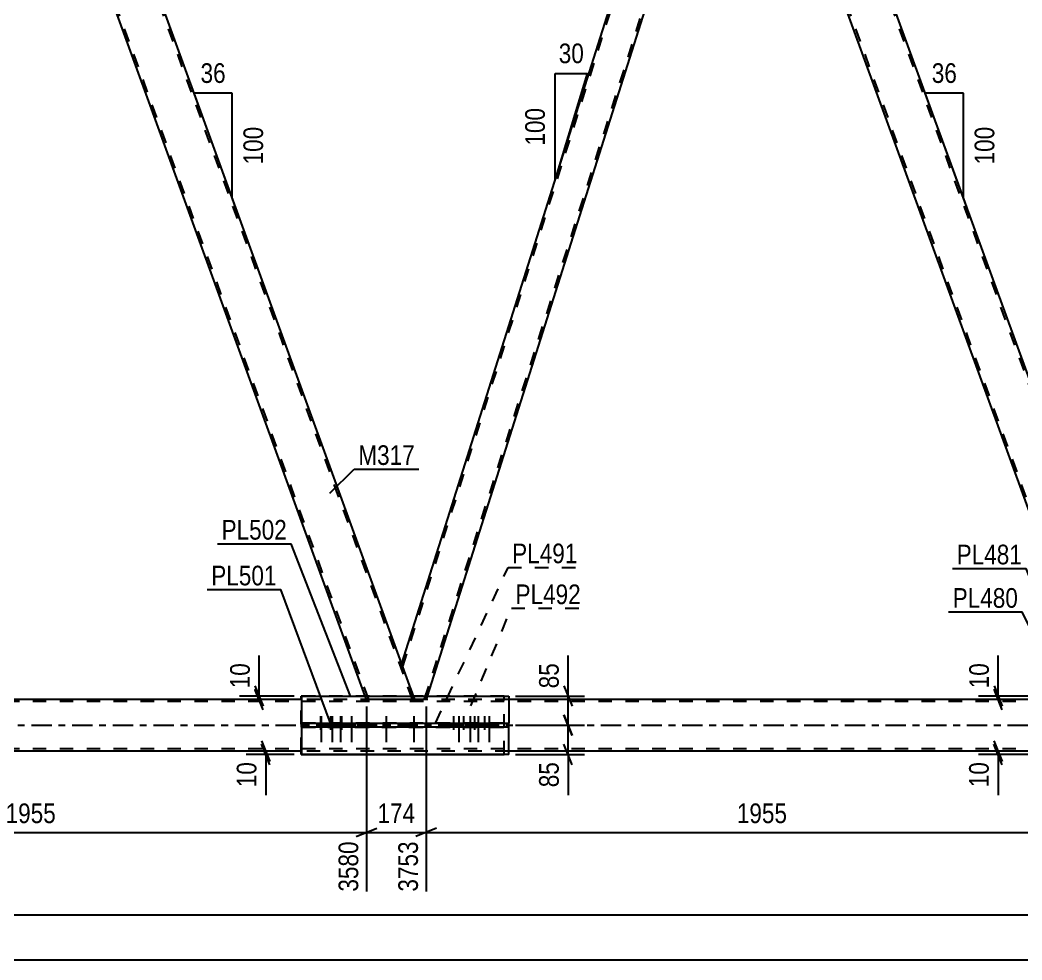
# Model space of a CAD drawing. Header units: millimetres. Extents: x 0 to 1189, y 0 to 841.
# Drawn here: x 290.2 to 436, y 419.1 to 555.9 of the extents above; entities that cross this region are included whole.
import ezdxf

# ---------------------------------------------------------------- set-up
doc = ezdxf.new("R2010")
doc.units = ezdxf.units.MM
doc.linetypes.add('DXK_LINE_DOT2', pattern=[3.9198, 1.9599, -1.9599])
doc.linetypes.add('DXK_LINE_DOT3', pattern=[5.9187, 2.979, -0.9799, 0.9799, -0.9799])
doc.styles.add('Arial Narrow', font='ARIALN.TTF', dxfattribs={"height": 0.2})

# ---------------------------------------------------------------- blocks, each defined once
blk = doc.blocks.new('Bolt-570385304-7843 - 7820')
at = {"color": 1, "linetype": 'DXK_LINE_DOT2'}
for p, q in [((343.06, 453.55), (343.06, 452.95)), ((343.06, 453.55), (343.06, 452.95)), ((343.51, 454.55), (343.51, 450.8)), ((343.51, 454.55), (343.51, 450.8)), ((343.96, 453.55), (343.96, 452.95)), ((343.96, 453.55), (343.96, 452.95)), ((347.06, 453.55), (347.06, 452.95)), ((347.06, 453.55), (347.06, 452.95)), ((347.51, 454.55), (347.51, 450.8)), ((347.51, 454.55), (347.51, 450.8)), ((347.96, 453.55), (347.96, 452.95)), ((347.96, 453.55), (347.96, 452.95))]:
    blk.add_line(p, q, dxfattribs=at)
blk = doc.blocks.new('Bolt-570385304-7845 - 7820')
at = {"color": 1, "linetype": 'DXK_LINE_DOT2'}
for p, q in [((333.5, 453.55), (333.5, 452.95)), ((333.95, 454.55), (333.95, 450.8)), ((334.4, 453.55), (334.4, 452.95)), ((334.96, 453.55), (334.96, 452.95)), ((335.41, 454.55), (335.41, 450.8)), ((335.86, 453.55), (335.86, 452.95)), ((336.55, 453.55), (336.55, 452.95)), ((337, 454.55), (337, 450.8)), ((337.45, 453.55), (337.45, 452.95)), ((338, 453.55), (338, 452.95)), ((338.45, 454.55), (338.45, 450.8)), ((338.9, 453.55), (338.9, 452.95))]:
    blk.add_line(p, q, dxfattribs=at)
blk = doc.blocks.new('Bolt-570385304-7929 - 7820')
at = {"color": 1, "linetype": 'DXK_LINE_DOT2'}
for p, q in [((352.86, 453.55), (352.86, 452.95)), ((353.31, 454.55), (353.31, 450.8)), ((353.76, 453.55), (353.76, 452.95)), ((354.32, 453.55), (354.32, 452.95)), ((354.77, 454.55), (354.77, 450.8)), ((355.22, 453.55), (355.22, 452.95)), ((355.91, 453.55), (355.91, 452.95)), ((356.36, 454.55), (356.36, 450.8)), ((356.81, 453.55), (356.81, 452.95)), ((357.36, 453.55), (357.36, 452.95)), ((357.81, 454.55), (357.81, 450.8)), ((358.26, 453.55), (358.26, 452.95))]:
    blk.add_line(p, q, dxfattribs=at)
blk = doc.blocks.new('Part-570385304-7995 - 7820')
at = {"color": 2, "linetype": 'Continuous'}
for p, q in [((331.23, 453.55), (331.23, 457.5)), ((331.23, 457.5), (361.33, 457.5)), ((361.33, 457.5), (361.33, 453.55)), ((331.23, 449), (331.23, 452.95)), ((361.33, 449), (361.33, 452.95)), ((361.33, 449), (331.23, 449))]:
    blk.add_line(p, q, dxfattribs=at)
at = {"color": 7, "linetype": 'DXK_LINE_DOT2'}
for p, q in [((331.23, 452.95), (331.23, 453.55)), ((361.33, 452.95), (361.33, 453.55))]:
    blk.add_line(p, q, dxfattribs=at)
blk = doc.blocks.new('Part-570385304-8081 - 7820')
at = {"color": 7, "linetype": 'DXK_LINE_DOT2'}
for p, q in [((331.1, 453.55), (331.1, 452.95)), ((360.66, 453.55), (331.1, 453.55)), ((337.57, 452.95), (337.57, 453.55)), ((337.57, 453.55), (360.66, 453.55)), ((341.26, 452.95), (341.26, 453.55)), ((349.76, 452.95), (349.76, 453.55)), ((360.66, 452.95), (360.66, 453.55)), ((331.1, 452.95), (360.66, 452.95))]:
    blk.add_line(p, q, dxfattribs=at)
blk = doc.blocks.new('Part-570385304-8091 - 7820')
at = {"color": 2, "linetype": 'Continuous'}
for p, q in [((331.23, 457.5), (331.1, 457.5)), ((331.1, 456.99), (331.1, 457.5)), ((331.1, 449), (331.1, 449.49)), ((331.1, 449), (360.66, 449))]:
    blk.add_line(p, q, dxfattribs=at)
at = {"color": 7, "linetype": 'DXK_LINE_DOT2'}
for p, q in [((331.1, 449.49), (331.1, 456.99)), ((360.66, 457.5), (331.23, 457.5)), ((360.66, 449), (360.66, 457.5))]:
    blk.add_line(p, q, dxfattribs=at)
blk = doc.blocks.new('Part-570385304-8116 - 7820')
at = {"color": 7, "linetype": 'DXK_LINE_DOT2'}
for p, q in [((293.51, 605.74), (286.49, 605.74)), ((286.67, 605.24), (286.49, 605.74)), ((340.95, 456.99), (286.81, 605.74)), ((347.34, 456.99), (293.2, 605.74)), ((293.7, 605.24), (293.51, 605.74)), ((340.63, 456.99), (340.44, 457.5)), ((347.65, 456.99), (340.63, 456.99)), ((347.65, 456.99), (347.47, 457.5))]:
    blk.add_line(p, q, dxfattribs=at)
at = {"color": 2, "linetype": 'Continuous'}
for p, q in [((340.44, 457.5), (286.67, 605.24)), ((347.47, 457.5), (293.7, 605.24))]:
    blk.add_line(p, q, dxfattribs=at)
blk = doc.blocks.new('Part-570385304-8121 - 7820')
at = {"color": 2, "linetype": 'Continuous'}
for p, q in [((391.08, 605.24), (345.74, 462.24)), ((394.82, 600.48), (349.48, 457.5))]:
    blk.add_line(p, q, dxfattribs=at)
at = {"color": 7, "linetype": 'DXK_LINE_DOT2'}
for p, q in [((345.91, 461.78), (391.56, 605.74)), ((391.24, 605.74), (391.08, 605.24)), ((392.91, 605.74), (391.24, 605.74)), ((392.91, 605.74), (394.82, 600.48)), ((394.65, 600.94), (349.01, 456.99)), ((347.65, 456.99), (345.74, 462.24)), ((349.32, 456.99), (347.65, 456.99)), ((349.48, 457.5), (349.32, 456.99))]:
    blk.add_line(p, q, dxfattribs=at)
blk = doc.blocks.new('Part-570385304-8126 - 7820')
at = {"color": 7, "linetype": 'DXK_LINE_DOT2'}
for p, q in [((399.93, 605.74), (392.91, 605.74)), ((393.09, 605.24), (392.91, 605.74)), ((447.37, 456.99), (393.23, 605.74)), ((453.75, 456.99), (399.61, 605.74)), ((400.11, 605.24), (399.93, 605.74)), ((447.05, 456.99), (446.86, 457.5)), ((454.07, 456.99), (447.05, 456.99)), ((454.07, 456.99), (453.89, 457.5))]:
    blk.add_line(p, q, dxfattribs=at)
at = {"color": 2, "linetype": 'Continuous'}
for p, q in [((446.86, 457.5), (393.09, 605.24)), ((453.89, 457.5), (400.11, 605.24))]:
    blk.add_line(p, q, dxfattribs=at)
blk = doc.blocks.new('Part-570385304-8192 - 7820')
at = {"color": 7, "linetype": 'DXK_LINE_DOT2'}
for p, q in [((1007.43, 456.69), (161.65, 456.69)), ((361.33, 456.99), (331.23, 456.99)), ((1007.43, 449.79), (161.65, 449.79)), ((361.33, 449.49), (331.23, 449.49))]:
    blk.add_line(p, q, dxfattribs=at)
at = {"color": 2, "linetype": 'Continuous'}
for p, q in [((331.23, 456.99), (254.91, 456.99)), ((438.91, 456.99), (361.33, 456.99)), ((331.23, 449.49), (254.91, 449.49)), ((438.91, 449.49), (361.33, 449.49))]:
    blk.add_line(p, q, dxfattribs=at)
at = {"color": 7, "linetype": 'DXK_LINE_DOT3'}
blk.add_line((161.65, 453.24), (1007.43, 453.24), dxfattribs=at)
blk = doc.blocks.new('Part-570385304-8540 - 7820')
at = {"color": 2, "linetype": 'Continuous'}
for p, q in [((331.23, 452.95), (331.23, 453.55)), ((331.23, 453.55), (341.26, 453.55)), ((337.2, 452.95), (337.2, 453.55)), ((341.26, 452.95), (341.26, 453.55)), ((341.26, 453.55), (355.36, 453.55)), ((349.76, 452.95), (349.76, 453.55)), ((355.36, 452.95), (355.36, 453.55)), ((355.36, 453.55), (361.33, 453.55)), ((361.33, 452.95), (361.33, 453.55)), ((337.2, 452.95), (331.23, 452.95)), ((331.23, 452.95), (331.23, 452.95)), ((349.76, 452.95), (337.2, 452.95)), ((361.33, 452.95), (349.76, 452.95))]:
    blk.add_line(p, q, dxfattribs=at)
at = {"color": 7, "linetype": 'DXK_LINE_DOT2'}
for p, q in [((331.23, 453.55), (361.33, 453.55)), ((331.23, 452.95), (361.33, 452.95)), ((331.23, 452.95), (331.23, 452.95))]:
    blk.add_line(p, q, dxfattribs=at)
blk = doc.blocks.new('Bolt-570385304-8581 - 7820')
at = {"linetype": 'Continuous'}
for points in [[(353.64, 452.95), (354.54, 452.95), (354.54, 453.55), (353.64, 453.55)], [(355.25, 452.95), (356.15, 452.95), (356.15, 453.55), (355.25, 453.55)], [(356.45, 452.95), (357.35, 452.95), (357.35, 453.55), (356.45, 453.55)], [(358.05, 452.95), (358.95, 452.95), (358.95, 453.55), (358.05, 453.55)]]:
    blk.add_hatch(color=1, dxfattribs=at).paths.add_polyline_path(points)
at = {"color": 1, "linetype": 'Continuous'}
for p, q in [((353.64, 453.55), (353.64, 452.95)), ((354.09, 454.55), (354.09, 450.8)), ((354.54, 453.55), (354.54, 452.95)), ((355.25, 453.55), (355.25, 452.95)), ((355.7, 454.55), (355.7, 450.8)), ((356.15, 453.55), (356.15, 452.95)), ((356.45, 453.55), (356.45, 452.95)), ((356.9, 454.55), (356.9, 450.8)), ((357.35, 453.55), (357.35, 452.95)), ((358.05, 453.55), (358.05, 452.95)), ((358.5, 454.55), (358.5, 450.8)), ((358.95, 453.55), (358.95, 452.95))]:
    blk.add_line(p, q, dxfattribs=at)
blk = doc.blocks.new('Bolt-570385304-8582 - 7820')
at = {"linetype": 'Continuous'}
for points in [[(334.5, 453.55), (333.6, 453.55), (333.6, 452.95), (334.5, 452.95)], [(336.1, 453.55), (335.2, 453.55), (335.2, 452.95), (336.1, 452.95)], [(337.31, 453.55), (336.41, 453.55), (336.41, 452.95), (337.31, 452.95)], [(338.91, 453.55), (338.01, 453.55), (338.01, 452.95), (338.91, 452.95)]]:
    blk.add_hatch(color=1, dxfattribs=at).paths.add_polyline_path(points)
at = {"color": 1, "linetype": 'Continuous'}
for p, q in [((333.6, 453.55), (333.6, 452.95)), ((334.05, 454.55), (334.05, 450.8)), ((334.5, 453.55), (334.5, 452.95)), ((335.2, 453.55), (335.2, 452.95)), ((335.65, 454.55), (335.65, 450.8)), ((336.1, 453.55), (336.1, 452.95)), ((336.41, 453.55), (336.41, 452.95)), ((336.86, 454.55), (336.86, 450.8)), ((337.31, 453.55), (337.31, 452.95)), ((338.01, 453.55), (338.01, 452.95)), ((338.46, 454.55), (338.46, 450.8)), ((338.91, 453.55), (338.91, 452.95))]:
    blk.add_line(p, q, dxfattribs=at)
blk = doc.blocks.new('Bolt-570385304-8584 - 7820')
at = {"linetype": 'Continuous'}
for points in [[(343.96, 453.55), (343.06, 453.55), (343.06, 452.95), (343.96, 452.95)], [(343.96, 453.55), (343.06, 453.55), (343.06, 452.95), (343.96, 452.95)], [(347.96, 453.55), (347.06, 453.55), (347.06, 452.95), (347.96, 452.95)], [(347.96, 453.55), (347.06, 453.55), (347.06, 452.95), (347.96, 452.95)]]:
    blk.add_hatch(color=1, dxfattribs=at).paths.add_polyline_path(points)
at = {"color": 1, "linetype": 'Continuous'}
for p, q in [((343.06, 453.55), (343.06, 452.95)), ((343.06, 453.55), (343.06, 452.95)), ((343.51, 454.55), (343.51, 450.8)), ((343.51, 454.55), (343.51, 450.8)), ((343.96, 453.55), (343.96, 452.95)), ((343.96, 453.55), (343.96, 452.95)), ((347.06, 453.55), (347.06, 452.95)), ((347.06, 453.55), (347.06, 452.95)), ((347.51, 454.55), (347.51, 450.8)), ((347.51, 454.55), (347.51, 450.8)), ((347.96, 453.55), (347.96, 452.95)), ((347.96, 453.55), (347.96, 452.95))]:
    blk.add_line(p, q, dxfattribs=at)
blk = doc.blocks.new('StraightDimension-570385304-10359 - 7820')
at = {"color": 7, "linetype": 'Continuous'}
blk.add_line((160.65, 419.08), (1019.28, 419.08), dxfattribs=at)
blk = doc.blocks.new('StraightDimension-570385304-10404 - 7820')
at = {"color": 7, "linetype": 'Continuous'}
blk.add_line((161.65, 425.64), (1018.28, 425.64), dxfattribs=at)
blk = doc.blocks.new('AngleDimension-570385304-38633 - 7820')
at = {"color": 7, "linetype": 'Continuous'}
for p, q in [((368.09, 548.1), (372.8, 548.1)), ((368.09, 532.6), (372.8, 548.1)), ((368.09, 532.6), (368.09, 548.1)), ((369.21, 536.28), (372.8, 548.1))]:
    blk.add_line(p, q, dxfattribs=at)
at = {"color": 0}
for points in [[(372.87, 549), (372.87, 553.2), (368.01, 553.2), (368.01, 549)], [(367.19, 543.69), (362.99, 543.69), (362.99, 537.01), (367.19, 537.01)]]:
    blk.add_wipeout(points, dxfattribs=at)
at = {"color": 3, "style": 'Arial Narrow'}
blk.add_text('30', height=2.863, dxfattribs=at).set_placement((368.61, 549.6))
blk.add_text('100', height=2.863, rotation=90.0002, dxfattribs=at).set_placement((366.59, 537.61))
blk = doc.blocks.new('StraightDimension-570385304-43495 - 7820')
at = {"color": 7, "linetype": 'Continuous'}
for p, q in [((369.36, 454.74), (370.56, 451.74)), ((362.33, 453.24), (372.36, 453.24)), ((369.96, 449), (369.96, 453.24)), ((370.56, 447.5), (369.36, 450.5)), ((362.33, 449), (372.36, 449)), ((369.96, 449), (369.96, 443.09)), ((369.96, 449), (369.96, 443.09))]:
    blk.add_line(p, q, dxfattribs=at)
at = {"color": 0}
blk.add_wipeout([(369.21, 448.47), (365.01, 448.47), (365.01, 443.62), (369.21, 443.62)], dxfattribs=at)
at = {"color": 3, "style": 'Arial Narrow'}
blk.add_text('85', height=2.863, rotation=90.0002, dxfattribs=at).set_placement((368.61, 444.22))
blk = doc.blocks.new('StraightDimension-570385304-38328 - 7820')
at = {"color": 7, "linetype": 'Continuous'}
for p, q in [((349.32, 455.99), (349.32, 429.03)), ((447.05, 455.99), (447.05, 429.03)), ((350.82, 438.25), (347.82, 437.05)), ((349.32, 437.65), (447.05, 437.65)), ((445.55, 437.05), (448.55, 438.25))]:
    blk.add_line(p, q, dxfattribs=at)
at = {"color": 0}
blk.add_wipeout([(402.44, 438.4), (402.44, 442.6), (393.93, 442.6), (393.93, 438.4)], dxfattribs=at)
at = {"color": 3, "style": 'Arial Narrow'}
blk.add_text('1955', height=2.863, dxfattribs=at).set_placement((394.53, 439))
at = {"color": 0, "linetype": 'Continuous'}
blk.add_wipeout([(446.45, 436.95), (442.25, 436.95), (442.25, 428.43), (446.45, 428.43)], dxfattribs=at)
at = {"color": 3, "linetype": 'Continuous', "style": 'Arial Narrow'}
blk.add_text('5708', height=2.863, rotation=90.0002, dxfattribs=at).set_placement((445.85, 429.03))
blk = doc.blocks.new('StraightDimension-570385304-38329 - 7820')
at = {"color": 7, "linetype": 'Continuous'}
for p, q in [((340.63, 455.99), (340.63, 429.03)), ((349.32, 455.99), (349.32, 429.03)), ((339.13, 437.05), (342.13, 438.25)), ((340.63, 437.65), (349.32, 437.65)), ((350.82, 438.25), (347.82, 437.05))]:
    blk.add_line(p, q, dxfattribs=at)
at = {"color": 0}
blk.add_wipeout([(348.32, 438.4), (348.32, 442.6), (341.63, 442.6), (341.63, 438.4)], dxfattribs=at)
at = {"color": 0, "linetype": 'Continuous'}
blk.add_wipeout([(348.72, 436.95), (344.52, 436.95), (344.52, 428.43), (348.72, 428.43)], dxfattribs=at)
at = {"color": 3, "style": 'Arial Narrow'}
blk.add_text('174', height=2.863, dxfattribs=at).set_placement((342.23, 439))
at = {"color": 3, "linetype": 'Continuous', "style": 'Arial Narrow'}
blk.add_text('3753', height=2.863, rotation=90.0002, dxfattribs=at).set_placement((348.12, 429.03))
blk = doc.blocks.new('StraightDimension-570385304-38330 - 7820')
at = {"color": 7, "linetype": 'Continuous'}
for p, q in [((242.9, 455.99), (242.9, 429.03)), ((340.63, 455.99), (340.63, 429.03)), ((244.4, 438.25), (241.4, 437.05)), ((242.9, 437.65), (340.63, 437.65)), ((339.13, 437.05), (342.13, 438.25))]:
    blk.add_line(p, q, dxfattribs=at)
at = {"color": 0}
blk.add_wipeout([(296.02, 438.4), (296.02, 442.6), (287.51, 442.6), (287.51, 438.4)], dxfattribs=at)
at = {"color": 3, "style": 'Arial Narrow'}
blk.add_text('1955', height=2.863, dxfattribs=at).set_placement((288.11, 439))
at = {"color": 0, "linetype": 'Continuous'}
blk.add_wipeout([(340.03, 436.95), (335.83, 436.95), (335.83, 428.43), (340.03, 428.43)], dxfattribs=at)
at = {"color": 3, "linetype": 'Continuous', "style": 'Arial Narrow'}
blk.add_text('3580', height=2.863, rotation=90.0002, dxfattribs=at).set_placement((339.43, 429.03))
blk = doc.blocks.new('AngleDimension-570385304-38635 - 7820')
at = {"color": 7, "linetype": 'Continuous'}
for p, q in [((321.08, 545.23), (315.54, 545.23)), ((321.08, 530), (315.54, 545.23)), ((321.08, 530), (321.08, 545.23)), ((322.17, 527.01), (321.08, 530))]:
    blk.add_line(p, q, dxfattribs=at)
at = {"color": 0}
for points in [[(320.74, 546.13), (320.74, 550.33), (315.88, 550.33), (315.88, 546.13)], [(326.18, 540.96), (321.98, 540.96), (321.98, 534.27), (326.18, 534.27)]]:
    blk.add_wipeout(points, dxfattribs=at)
at = {"color": 3, "style": 'Arial Narrow'}
blk.add_text('36', height=2.863, dxfattribs=at).set_placement((316.48, 546.73))
blk.add_text('100', height=2.863, rotation=90.0002, dxfattribs=at).set_placement((325.58, 534.87))
blk = doc.blocks.new('AngleDimension-570385304-38651 - 7820')
at = {"color": 7, "linetype": 'Continuous'}
for p, q in [((427.5, 545.23), (421.96, 545.23)), ((427.5, 530), (421.96, 545.23)), ((427.5, 530), (427.5, 545.23)), ((428.58, 527.01), (427.5, 530))]:
    blk.add_line(p, q, dxfattribs=at)
at = {"color": 0}
for points in [[(427.15, 546.13), (427.15, 550.33), (422.3, 550.33), (422.3, 546.13)], [(432.6, 540.96), (428.4, 540.96), (428.4, 534.27), (432.6, 534.27)]]:
    blk.add_wipeout(points, dxfattribs=at)
at = {"color": 3, "style": 'Arial Narrow'}
blk.add_text('36', height=2.863, dxfattribs=at).set_placement((422.9, 546.73))
blk.add_text('100', height=2.863, rotation=90.0002, dxfattribs=at).set_placement((432, 534.87))
blk = doc.blocks.new('StraightDimension-570385304-43448 - 7820')
at = {"color": 7, "linetype": 'Continuous'}
for p, q in [((325.36, 450.99), (326.56, 447.99)), ((330.1, 449.49), (323.11, 449.49)), ((326.56, 447.5), (325.36, 450.5)), ((325.96, 449), (325.96, 449.49)), ((330.1, 449), (323.11, 449)), ((325.96, 449), (325.96, 443.09)), ((325.96, 449), (325.96, 443.09))]:
    blk.add_line(p, q, dxfattribs=at)
at = {"color": 0}
blk.add_wipeout([(325.21, 448.47), (321.01, 448.47), (321.01, 443.62), (325.21, 443.62)], dxfattribs=at)
at = {"color": 3, "style": 'Arial Narrow'}
blk.add_text('10', height=2.863, rotation=90.0002, dxfattribs=at).set_placement((324.61, 444.22))
blk = doc.blocks.new('StraightDimension-570385304-43471 - 7820')
at = {"color": 7, "linetype": 'Continuous'}
for p, q in [((325, 457.5), (325, 463.41)), ((325, 457.5), (325, 463.41)), ((324.4, 459), (325.6, 456)), ((325.6, 455.49), (324.4, 458.49)), ((330.1, 457.5), (322.15, 457.5)), ((330.1, 456.99), (322.15, 456.99)), ((325, 456.99), (325, 457.5))]:
    blk.add_line(p, q, dxfattribs=at)
at = {"color": 0}
blk.add_wipeout([(324.25, 462.88), (320.05, 462.88), (320.05, 458.02), (324.25, 458.02)], dxfattribs=at)
at = {"color": 3, "style": 'Arial Narrow'}
blk.add_text('10', height=2.863, rotation=90.0002, dxfattribs=at).set_placement((323.65, 458.62))
blk = doc.blocks.new('StraightDimension-570385304-43494 - 7820')
at = {"color": 7, "linetype": 'Continuous'}
for p, q in [((369.96, 457.5), (369.96, 463.41)), ((369.96, 457.5), (369.96, 463.41)), ((369.36, 459), (370.56, 456)), ((362.33, 457.5), (372.36, 457.5)), ((369.96, 453.24), (369.96, 457.5)), ((370.56, 451.74), (369.36, 454.74)), ((362.33, 453.24), (372.36, 453.24))]:
    blk.add_line(p, q, dxfattribs=at)
at = {"color": 0}
blk.add_wipeout([(369.21, 462.88), (365.01, 462.88), (365.01, 458.02), (369.21, 458.02)], dxfattribs=at)
at = {"color": 3, "style": 'Arial Narrow'}
blk.add_text('85', height=2.863, rotation=90.0002, dxfattribs=at).set_placement((368.61, 458.62))
blk = doc.blocks.new('StraightDimension-570385304-43534 - 7820')
at = {"color": 7, "linetype": 'Continuous'}
for p, q in [((431.94, 450.99), (433.14, 447.99)), ((437.91, 449.49), (429.69, 449.49)), ((433.14, 447.5), (431.94, 450.5)), ((432.54, 449), (432.54, 449.49)), ((437.91, 449), (429.69, 449)), ((432.54, 449), (432.54, 443.09)), ((432.54, 449), (432.54, 443.09))]:
    blk.add_line(p, q, dxfattribs=at)
at = {"color": 0}
blk.add_wipeout([(431.79, 448.47), (427.59, 448.47), (427.59, 443.62), (431.79, 443.62)], dxfattribs=at)
at = {"color": 3, "style": 'Arial Narrow'}
blk.add_text('10', height=2.863, rotation=90.0002, dxfattribs=at).set_placement((431.19, 444.22))
blk = doc.blocks.new('StraightDimension-570385304-43551 - 7820')
at = {"color": 7, "linetype": 'Continuous'}
for p, q in [((432.56, 457.5), (432.56, 463.41)), ((432.56, 457.5), (432.56, 463.41)), ((431.96, 459), (433.16, 456)), ((433.16, 455.49), (431.96, 458.49)), ((437.91, 457.5), (429.71, 457.5)), ((437.91, 456.99), (429.71, 456.99)), ((432.56, 456.99), (432.56, 457.5))]:
    blk.add_line(p, q, dxfattribs=at)
at = {"color": 0}
blk.add_wipeout([(431.81, 462.88), (427.61, 462.88), (427.61, 458.02), (431.81, 458.02)], dxfattribs=at)
at = {"color": 3, "style": 'Arial Narrow'}
blk.add_text('10', height=2.863, rotation=90.0002, dxfattribs=at).set_placement((431.21, 458.62))
blk = doc.blocks.new('Mark-570385304-7991 - 7820')
at = {"color": 0}
blk.add_wipeout([(329.05, 480.26), (329.05, 483.26), (319.54, 483.26), (319.54, 480.26)], dxfattribs=at)
blk.add_wipeout([(329.05, 480.26), (329.05, 483.26), (319.54, 483.26), (319.54, 480.26)], dxfattribs=at)
at = {"color": 30, "linetype": 'Continuous'}
for p in [(318.94, 479.66), (338.28, 457.5)]:
    blk.add_line(p, (329.65, 479.66), dxfattribs=at)
at = {"color": 3, "style": 'Arial Narrow'}
blk.add_text('PL502', height=2.863, dxfattribs=at).set_placement((319.54, 480.26))
blk = doc.blocks.new('Mark-570385304-8077 - 7820')
at = {"color": 0}
blk.add_wipeout([(371.33, 476.82), (371.33, 479.82), (361.83, 479.82), (361.83, 476.82)], dxfattribs=at)
blk.add_wipeout([(371.33, 476.82), (371.33, 479.82), (361.83, 479.82), (361.83, 476.82)], dxfattribs=at)
at = {"color": 30, "linetype": 'DXK_LINE_DOT2'}
for p, q in [((350.69, 453.55), (361.23, 476.22)), ((361.23, 476.22), (371.93, 476.22))]:
    blk.add_line(p, q, dxfattribs=at)
at = {"color": 3, "style": 'Arial Narrow'}
blk.add_text('PL491', height=2.863, dxfattribs=at).set_placement((361.83, 476.82))
blk = doc.blocks.new('Mark-570385304-8087 - 7820')
at = {"color": 0}
blk.add_wipeout([(371.83, 470.87), (371.83, 473.87), (362.32, 473.87), (362.32, 470.87)], dxfattribs=at)
blk.add_wipeout([(371.83, 470.87), (371.83, 473.87), (362.32, 473.87), (362.32, 470.87)], dxfattribs=at)
at = {"color": 30, "linetype": 'DXK_LINE_DOT2'}
for p, q in [((355.82, 456.05), (361.72, 470.27)), ((361.72, 470.27), (372.43, 470.27))]:
    blk.add_line(p, q, dxfattribs=at)
at = {"color": 3, "style": 'Arial Narrow'}
blk.add_text('PL492', height=2.863, dxfattribs=at).set_placement((362.32, 470.87))
blk = doc.blocks.new('Mark-570385304-8152 - 7820')
at = {"color": 0}
blk.add_wipeout([(436.03, 476.66), (436.03, 479.66), (426.52, 479.66), (426.52, 476.66)], dxfattribs=at)
blk.add_wipeout([(436.03, 476.66), (436.03, 479.66), (426.52, 479.66), (426.52, 476.66)], dxfattribs=at)
at = {"color": 30, "linetype": 'Continuous'}
for p in [(425.92, 476.06), (444.69, 455.79)]:
    blk.add_line(p, (436.63, 476.06), dxfattribs=at)
at = {"color": 3, "style": 'Arial Narrow'}
blk.add_text('PL481', height=2.863, dxfattribs=at).set_placement((426.52, 476.66))
blk = doc.blocks.new('Mark-570385304-8531 - 7820')
at = {"color": 0}
blk.add_wipeout([(435.44, 470.34), (435.44, 473.34), (425.94, 473.34), (425.94, 470.34)], dxfattribs=at)
blk.add_wipeout([(435.44, 470.34), (435.44, 473.34), (425.94, 473.34), (425.94, 470.34)], dxfattribs=at)
at = {"color": 30, "linetype": 'Continuous'}
for p in [(425.34, 469.74), (444.12, 453.43)]:
    blk.add_line(p, (436.04, 469.74), dxfattribs=at)
at = {"color": 3, "style": 'Arial Narrow'}
blk.add_text('PL480', height=2.863, dxfattribs=at).set_placement((425.94, 470.34))
blk = doc.blocks.new('Mark-570385304-8536 - 7820')
at = {"color": 0}
blk.add_wipeout([(327.55, 473.6), (327.55, 476.6), (318.04, 476.6), (318.04, 473.6)], dxfattribs=at)
blk.add_wipeout([(327.55, 473.6), (327.55, 476.6), (318.04, 476.6), (318.04, 473.6)], dxfattribs=at)
at = {"color": 30, "linetype": 'Continuous'}
for p in [(317.44, 473), (335.39, 453.55)]:
    blk.add_line(p, (328.15, 473), dxfattribs=at)
at = {"color": 3, "style": 'Arial Narrow'}
blk.add_text('PL501', height=2.863, dxfattribs=at).set_placement((318.04, 473.6))
blk = doc.blocks.new('Mark-570385304-34520 - 7820')
at = {"color": 0}
blk.add_wipeout([(347.67, 491.13), (347.67, 494.13), (339.44, 494.13), (339.44, 491.13)], dxfattribs=at)
blk.add_wipeout([(347.67, 491.13), (347.67, 494.13), (339.44, 494.13), (339.44, 491.13)], dxfattribs=at)
at = {"color": 30, "linetype": 'Continuous'}
for p, q in [((335.31, 487), (338.84, 490.53)), ((338.84, 490.53), (348.27, 490.53))]:
    blk.add_line(p, q, dxfattribs=at)
at = {"color": 3, "style": 'Arial Narrow'}
blk.add_text('M317', height=2.863, dxfattribs=at).set_placement((339.44, 491.13))

msp = doc.modelspace()

# ---------------------------------------------------------------- block references
for name in ['Part-570385304-8116 - 7820', 'Part-570385304-8121 - 7820', 'Part-570385304-8126 - 7820', 'Part-570385304-8192 - 7820', 'Part-570385304-8091 - 7820', 'Part-570385304-7995 - 7820', 'Part-570385304-8081 - 7820', 'Part-570385304-8540 - 7820', 'Bolt-570385304-7845 - 7820', 'Bolt-570385304-8582 - 7820', 'Bolt-570385304-7843 - 7820', 'Bolt-570385304-8584 - 7820', 'Bolt-570385304-7929 - 7820', 'Bolt-570385304-8581 - 7820', 'StraightDimension-570385304-10359 - 7820']:
    msp.add_blockref(name, (0, 0))

# ---------------------------------------------------------------- next in the draw order: block references
for name in ['AngleDimension-570385304-38633 - 7820', 'AngleDimension-570385304-38635 - 7820', 'AngleDimension-570385304-38651 - 7820', 'Mark-570385304-34520 - 7820', 'StraightDimension-570385304-10404 - 7820']:
    msp.add_blockref(name, (0, 0))

# ---------------------------------------------------------------- next in the draw order: block references
msp.add_blockref('StraightDimension-570385304-43495 - 7820', (0, 0))

# ---------------------------------------------------------------- next in the draw order: block references
msp.add_blockref('StraightDimension-570385304-38328 - 7820', (0, 0))

# ---------------------------------------------------------------- next in the draw order: block references
for name in ['StraightDimension-570385304-43494 - 7820', 'StraightDimension-570385304-43551 - 7820', 'StraightDimension-570385304-38329 - 7820', 'StraightDimension-570385304-43534 - 7820']:
    msp.add_blockref(name, (0, 0))

# ---------------------------------------------------------------- next in the draw order: block references
for name in ['Mark-570385304-8077 - 7820', 'Mark-570385304-8152 - 7820', 'StraightDimension-570385304-38330 - 7820']:
    msp.add_blockref(name, (0, 0))

# ---------------------------------------------------------------- next in the draw order: block references
for name in ['Mark-570385304-8087 - 7820', 'Mark-570385304-8531 - 7820', 'StraightDimension-570385304-43471 - 7820', 'StraightDimension-570385304-43448 - 7820']:
    msp.add_blockref(name, (0, 0))

# ---------------------------------------------------------------- next in the draw order: block references
msp.add_blockref('Mark-570385304-7991 - 7820', (0, 0))

# ---------------------------------------------------------------- next in the draw order: block references
msp.add_blockref('Mark-570385304-8536 - 7820', (0, 0))

doc.saveas('drawing.dxf')
